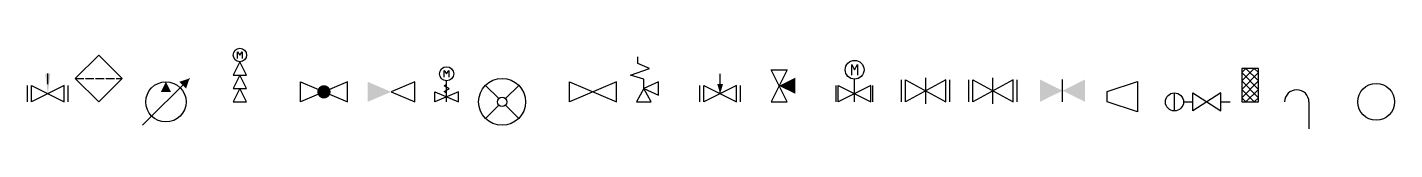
# Model space of a CAD drawing. Header units: millimetres. Extents: x -1 to 203, y -4 to 8.
import ezdxf

# ---------------------------------------------------------------- set-up
doc = ezdxf.new("R2010")
doc.units = ezdxf.units.MM
doc.linetypes.add('DASHED', pattern=[1.524, 1.27, -0.254])

# ---------------------------------------------------------------- blocks, each defined once
blk = doc.blocks.new('14')
h = blk.add_hatch(color=7)
h.dxf.hatch_style = 1
h.paths.add_polyline_path([(2.43, 1.22), (2.04, 4.23), (2.82, 4.23), (2.43, 1.22)])
at = {"color": 7}
for p, q in [((2.43, 2.67), (2.43, 4.23)), ((-0.61, 0), (-0.61, 2.43)), ((5.47, 0), (5.47, 2.43))]:
    blk.add_line(p, q, dxfattribs=at)
blk.add_lwpolyline([(0, 0), (0, 2.43), (4.86, 0), (4.86, 2.43), (0, 0)], close=True, dxfattribs=at)
blk = doc.blocks.new('20')
at = {"color": 7, "linetype": 'DASHED'}
blk.add_line((-3.5, 3.5), (3.5, 3.5), dxfattribs=at)
at = {"color": 7}
blk.add_lwpolyline([(0, 0), (-3.5, 3.5), (0, 7), (3.5, 3.5), (0, 0)], close=True, dxfattribs=at)
blk = doc.blocks.new('21')
h = blk.add_hatch(color=7)
h.dxf.hatch_style = 1
h.paths.add_polyline_path([(0, 3), (0.75, 1.5), (-0.75, 1.5), (0, 3)])
h = blk.add_hatch(color=7)
h.dxf.hatch_style = 1
h.paths.add_polyline_path([(3.5, 3.5), (3, 2), (2, 3), (3.5, 3.5)])
at = {"color": 7}
blk.add_line((-3.5, -3.5), (3.5, 3.5), dxfattribs=at)
blk.add_circle((0, 0), 3)
blk = doc.blocks.new('23')
at = {"color": 7}
blk.add_lwpolyline([(0.65, 6.5), (0.65, 7.5), (1, 7), (1.35, 7.5), (1.35, 6.5)], dxfattribs=at)
for points in [[(0, 4), (2, 4), (1, 6), (0, 4)], [(0, 2), (2, 2), (1, 4), (0, 2)], [(0, 0), (2, 0), (1, 2), (0, 0)]]:
    blk.add_lwpolyline(points, close=True, dxfattribs=at)
blk.add_circle((1, 7), 1)
blk = doc.blocks.new('24')
h = blk.add_hatch(color=7)
h.dxf.hatch_style = 1
edge = h.paths.add_edge_path()
edge.add_ellipse((3.5, 1.5), major_axis=(1, 0), ratio=1, start_angle=0, end_angle=360)
at = {"color": 7}
blk.add_lwpolyline([(0, 0), (0, 3), (7, 0), (7, 3), (0, 0)], close=True, dxfattribs=at)
blk = doc.blocks.new('25')
h = blk.add_hatch(color=7)
h.dxf.hatch_style = 1
h.paths.add_polyline_path([(0, 0), (0, 3), (3.5, 1.5), (0, 0)])
at = {"color": 7}
blk.add_lwpolyline([(7, 0), (7, 3), (3.5, 1.5), (7, 0)], close=True, dxfattribs=at)
blk = doc.blocks.new('26')
at = {"color": 7}
blk.add_line((1.75, 0), (1.75, 3.15), dxfattribs=at)
for points in [[(1.4, 3.7), (1.4, 4.7), (1.75, 4.2), (2.1, 4.7), (2.1, 3.7)], [(1.75, 1.3), (1.37, 1.53), (2.13, 1.95), (1.37, 2.41), (1.75, 2.64)]]:
    blk.add_lwpolyline(points, dxfattribs=at)
blk.add_lwpolyline([(0, 0), (0, 1.5), (3.5, 0), (3.5, 1.5), (0, 0)], close=True, dxfattribs=at)
blk.add_circle((1.75, 4.2), 1.05)
blk = doc.blocks.new('27')
at = {"color": 7}
for p, q in [((-0.49, 0.49), (-2.47, 2.47)), ((0.49, 0.49), (2.47, 2.47)), ((-0.49, -0.49), (-2.47, -2.47)), ((0.5, -0.49), (2.48, -2.47))]:
    blk.add_line(p, q, dxfattribs=at)
for radius in [3.5, 0.7]:
    blk.add_circle((0, 0), radius)
blk = doc.blocks.new('28')
at = {"color": 7}
blk.add_lwpolyline([(0, 0), (0, 3), (7, 0), (7, 3), (0, 0)], close=True, dxfattribs=at)
blk = doc.blocks.new('29')
at = {"color": 7}
blk.add_lwpolyline([(1.084, 2), (1.084, 3.4), (-0.916, 4), (1.9, 5), (0.176, 5.75), (0.176, 6.75)], dxfattribs=at)
for points in [[(1.084, 2), (3.255, 1), (3.255, 3), (1.084, 2)], [(0, 0), (2.168, 0), (1.084, 2), (0, 0)]]:
    blk.add_lwpolyline(points, close=True, dxfattribs=at)
blk = doc.blocks.new('30')
h = blk.add_hatch(color=7)
h.dxf.hatch_style = 1
h.paths.add_polyline_path([(2.43, 1.215), (2, 2.673), (2.86, 2.673), (2.43, 1.215)])
at = {"color": 7}
for p, q in [((2.43, 1.215), (2.43, 4.215)), ((-0.6, 0), (-0.6, 2.43)), ((5.46, 0), (5.46, 2.43))]:
    blk.add_line(p, q, dxfattribs=at)
blk.add_lwpolyline([(0, 0), (0, 2.43), (4.86, 0), (4.86, 2.43), (0, 0)], close=True, dxfattribs=at)
blk = doc.blocks.new('31')
h = blk.add_hatch(color=7)
h.dxf.hatch_style = 1
h.paths.add_polyline_path([(1.2, 2.4), (3.6, 1.2), (3.6, 3.6), (1.2, 2.4)])
at = {"color": 7}
blk.add_lwpolyline([(0, 0), (2.4, 0), (0, 4.8), (2.4, 4.8), (0, 0)], close=True, dxfattribs=at)
blk = doc.blocks.new('32')
at = {"color": 7}
for p, q in [((-0.3, 0), (-0.3, 2.43)), ((2.43, 0), (2.43, 3.4)), ((5.16, 0), (5.16, 2.43))]:
    blk.add_line(p, q, dxfattribs=at)
blk.add_lwpolyline([(2, 4), (2, 5.6), (2.43, 4.8), (2.86, 5.6), (2.86, 4)], dxfattribs=at)
blk.add_lwpolyline([(0, 0), (0, 2.43), (4.86, 0), (4.86, 2.43), (0, 0)], close=True, dxfattribs=at)
blk.add_circle((2.43, 4.8), 1.4)
blk = doc.blocks.new('33')
at = {"color": 7}
for p, q in [((-0.6, 0), (-0.6, 3.3)), ((3, -0.3), (3, 3.6)), ((6.6, 0), (6.6, 3.3))]:
    blk.add_line(p, q, dxfattribs=at)
blk.add_lwpolyline([(0, 0), (0, 3.3), (6, 0), (6, 3.3), (0, 0)], close=True, dxfattribs=at)
blk = doc.blocks.new('34')
at = {"color": 7}
for p, q in [((-0.6, 0), (-0.6, 3.3)), ((3, -0.3), (3, 3.6)), ((6.6, 0), (6.6, 3.3))]:
    blk.add_line(p, q, dxfattribs=at)
blk.add_lwpolyline([(0, 0), (0, 3.3), (6, 0), (6, 3.3), (0, 0)], close=True, dxfattribs=at)
blk = doc.blocks.new('35')
h = blk.add_hatch(color=7)
h.dxf.hatch_style = 1
h.paths.add_polyline_path([(0, 0), (0, 3.35), (6.7, 0), (6.7, 3.35), (0, 0)])
at = {"color": 7}
blk.add_line((3.35, 0), (3.35, 3.35), dxfattribs=at)
blk = doc.blocks.new('36')
at = {"color": 7}
blk.add_lwpolyline([(0, 0), (0, 1.575), (4.5, 3.038), (4.5, -1.463), (0, 0)], close=True, dxfattribs=at)
blk = doc.blocks.new('37')
at = {"color": 7}
for p, q in [((0, -1.35), (0, 1.35)), ((1.35, 0), (2.75, 0))]:
    blk.add_line(p, q, dxfattribs=at)
blk.add_line((6.9, 0), (8.3, 0))
blk.add_lwpolyline([(2.75, -1.35), (2.75, 1.35), (6.9, -1.35), (6.9, 1.35), (2.75, -1.35)], close=True, dxfattribs=at)
blk.add_circle((0, 0), 1.35)
blk = doc.blocks.new('40')
at = {"color": 7}
for p, q in [((0, 3.125), (1.875, 5)), ((0, 4.375), (0.625, 5)), ((0, 1.875), (2.5, 4.375)), ((0, 4.375), (2.5, 1.875)), ((0.625, 5), (2.5, 3.125)), ((1.875, 5), (2.5, 4.375)), ((0, 0.625), (2.5, 3.125)), ((0, 3.125), (2.5, 0.625)), ((0, 1.875), (1.875, 0)), ((0, 0.625), (0.625, 0)), ((0.625, 0), (2.5, 1.875)), ((1.875, 0), (2.5, 0.625))]:
    blk.add_line(p, q, dxfattribs=at)
blk.add_lwpolyline([(0, 0), (2.5, 0), (2.5, 5), (0, 5), (0, 0)], close=True, dxfattribs=at)
blk = doc.blocks.new('41')
at = {"color": 7}
blk.add_line((0, 0), (0, -4), dxfattribs=at)
blk.add_arc((-1.81, 0), 1.81, 0, 180)
blk = doc.blocks.new('51')
at = {"color": 1}
blk.add_circle((0, 0), 2.75, dxfattribs=at)

msp = doc.modelspace()

# ---------------------------------------------------------------- block references
at = {"color": 1}
for name, p in [('20', (10, 0)), ('23', (30, 0)), ('29', (90, 0)), ('32', (120, 0)), ('14', (0, 0)), ('26', (60, 0)), ('30', (100, 0)), ('31', (110, 0)), ('40', (180, 0)), ('21', (20, 0)), ('24', (40, 0)), ('25', (50, 0)), ('27', (70, 0)), ('28', (80, 0)), ('33', (130, 0)), ('34', (140, 0)), ('35', (150, 0)), ('36', (160, 0)), ('51', (200, 0)), ('37', (170, 0)), ('41', (190, 0))]:
    msp.add_blockref(name, p, dxfattribs=at)

doc.saveas('drawing.dxf')
